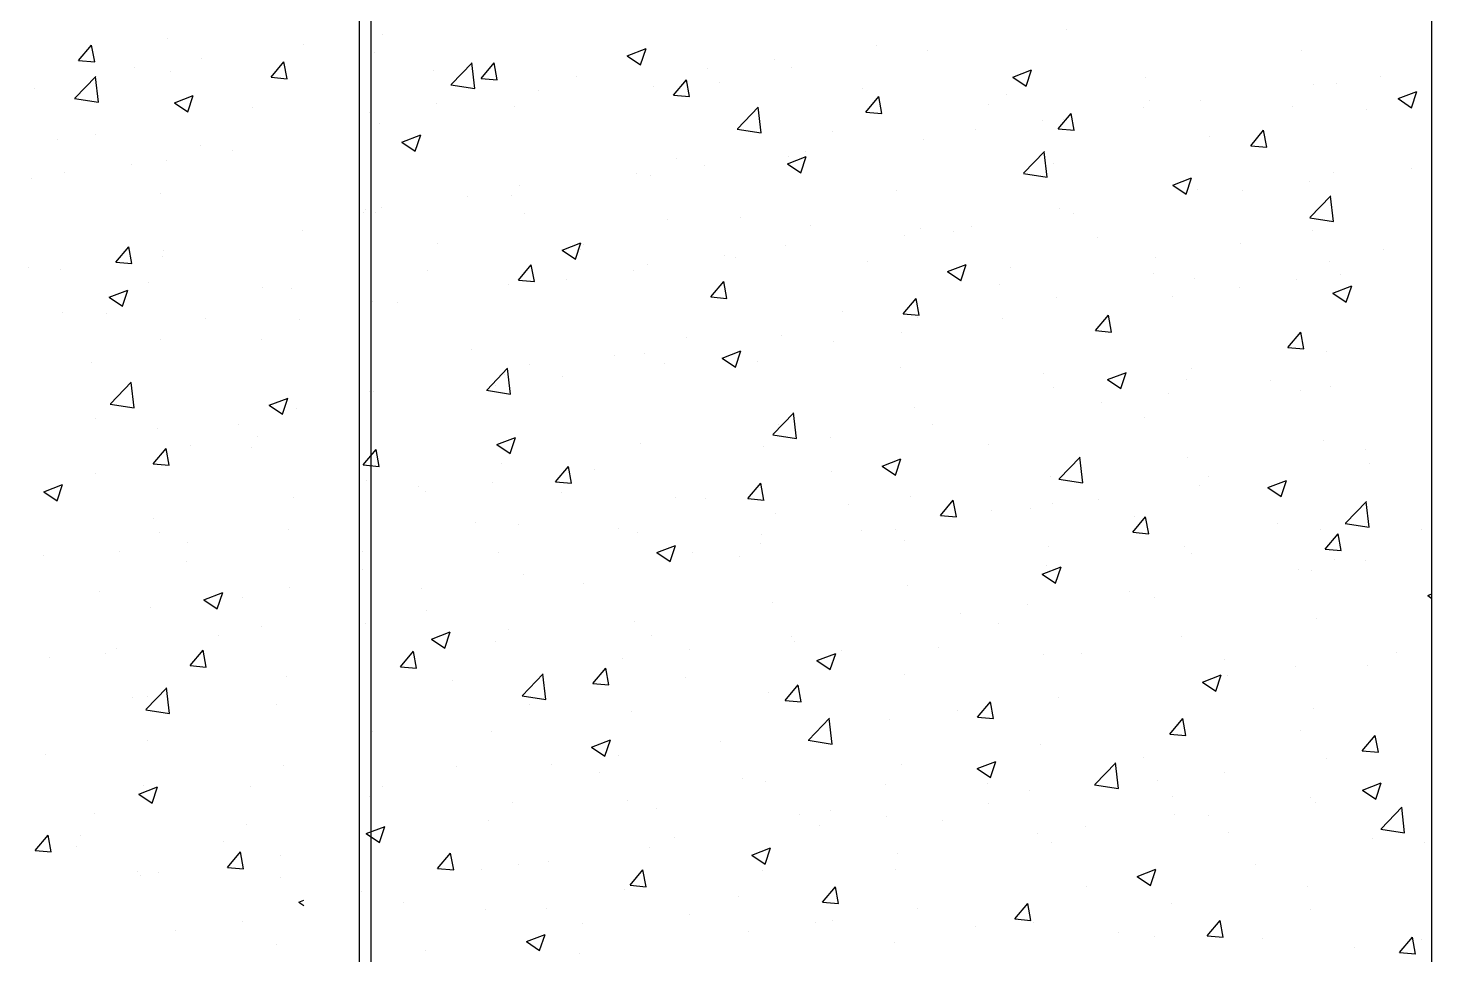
# Model space of a CAD drawing. Header units: millimetres. Extents: x 331487 to 517269, y 198509 to 399936.
# Drawn here: x 419822 to 420346, y 393343 to 393689 of the extents above; entities that cross this region are included whole.
import ezdxf

# ---------------------------------------------------------------- set-up
doc = ezdxf.new("R2010")
doc.units = ezdxf.units.MM
doc.header["$MEASUREMENT"] = 0
doc.layers.add('9th_Column', color=2, linetype='Continuous', lineweight=25)
doc.layers.add('COLUMN', color=6, linetype='Continuous')

msp = doc.modelspace()

# ---------------------------------------------------------------- linework, layer by layer
at = {"layer": '9th_Column'}
msp.add_line((419950.13, 398049.03), (419950.13, 392649.03), dxfattribs=at)
at = {"layer": 'COLUMN'}
for p, q in [((419945.71, 399936.48), (419945.71, 381283.05)), ((420345.71, 381283.05), (420345.71, 399936.48))]:
    msp.add_line(p, q, dxfattribs=at)
at = {"layer": 'COLUMN', "color": 2, "linetype": 'Continuous'}
for p, q in [((419954.43, 393686.73), (419954.43, 393686.73)), ((420209.46, 393688.28), (420209.46, 393688.28)), ((419841.16, 393676.91), (419845.98, 393682.66)), ((419847.13, 393676.38), (419845.97, 393682.65)), ((419874.32, 393684.95), (419874.32, 393684.95)), ((419924.92, 393682.69), (419924.92, 393682.69)), ((420045.7, 393678.67), (420052.7, 393681.36)), ((420050.67, 393675.32), (420052.7, 393681.36)), ((420138.54, 393682.3), (420138.54, 393682.3)), ((420157.52, 393680.78), (420157.52, 393680.78)), ((419841.16, 393676.91), (419847.13, 393676.39)), ((419887.05, 393677.7), (419887.05, 393677.7)), ((419912.88, 393670.64), (419917.7, 393676.38)), ((419918.86, 393670.11), (419917.7, 393676.37)), ((419951.4, 393680.04), (419951.4, 393680.04)), ((419980.04, 393667.97), (419987.83, 393676.08)), ((419988.85, 393666.5), (419987.74, 393675.99)), ((419991.23, 393670.22), (419996.05, 393675.97)), ((419997.21, 393669.69), (419996.05, 393675.96)), ((420045.7, 393678.67), (420050.68, 393675.32)), ((420100.66, 393677.31), (420100.66, 393677.31)), ((420297.18, 393680.44), (420297.18, 393680.44)), ((419839.74, 393662.81), (419847.53, 393670.93)), ((419848.54, 393661.34), (419847.44, 393670.84)), ((419862.01, 393674.41), (419862.01, 393674.41)), ((419875.24, 393672.71), (419875.24, 393672.71)), ((419912.88, 393670.64), (419918.86, 393670.11)), ((419973.44, 393673.23), (419973.44, 393673.23)), ((419991.23, 393670.22), (419997.21, 393669.7)), ((420026.82, 393670.98), (420026.82, 393670.98)), ((420075.63, 393674.01), (420075.63, 393674.01)), ((420107.01, 393674.38), (420107.01, 393674.38)), ((420189.42, 393670.67), (420196.42, 393673.35)), ((420189.42, 393670.67), (420194.39, 393667.31)), ((420194.39, 393667.31), (420196.41, 393673.35)), ((420238.86, 393670.43), (420238.86, 393670.43)), ((420326.48, 393671.06), (420326.48, 393671.06)), ((419824.73, 393666.31), (419824.73, 393666.31)), ((419979.96, 393667.87), (419988.85, 393666.49)), ((420012.47, 393665.7), (420012.47, 393665.7)), ((420055.66, 393667.34), (420055.66, 393667.34)), ((420062.96, 393663.94), (420067.78, 393669.69)), ((420068.93, 393663.41), (420067.78, 393669.68)), ((420080.2, 393668.72), (420080.2, 393668.72)), ((420133.59, 393666.47), (420133.59, 393666.47)), ((420301.45, 393667.77), (420301.45, 393667.77)), ((420310.09, 393668.43), (420310.09, 393668.43)), ((420333.13, 393662.66), (420340.13, 393665.35)), ((420338.1, 393659.3), (420340.13, 393665.34)), ((419839.65, 393662.72), (419848.54, 393661.34)), ((419876.85, 393661.13), (419883.85, 393663.82)), ((419876.85, 393661.13), (419881.82, 393657.78)), ((419881.82, 393657.77), (419883.84, 393663.82)), ((419974.6, 393660.71), (419974.6, 393660.71)), ((420003.72, 393659.84), (420003.72, 393659.84)), ((420062.96, 393663.94), (420068.94, 393663.42)), ((420134.68, 393657.67), (420139.51, 393663.41)), ((420140.66, 393657.14), (420139.5, 393663.41)), ((420180.54, 393660.42), (420180.54, 393660.42)), ((420186.97, 393664.21), (420186.97, 393664.21)), ((420240.35, 393661.95), (420240.35, 393661.95)), ((420259.58, 393662.03), (420259.58, 393662.03)), ((420293.73, 393659.7), (420293.73, 393659.7)), ((420333.13, 393662.66), (420338.1, 393659.3)), ((419905.93, 393659.39), (419905.93, 393659.39)), ((419949.57, 393657.42), (419949.57, 393657.42)), ((420086.77, 393651.42), (420094.56, 393659.53)), ((420095.57, 393649.94), (420094.47, 393659.44)), ((420134.68, 393657.67), (420140.66, 393657.15)), ((420200.42, 393654.46), (420200.42, 393654.46)), ((420206.41, 393651.39), (420211.23, 393657.14)), ((420208.24, 393654.99), (420208.24, 393654.99)), ((420212.38, 393650.86), (420211.23, 393657.13)), ((420238.29, 393659.45), (420238.29, 393659.45)), ((420321.14, 393658.48), (420321.14, 393658.48)), ((419847.62, 393649.38), (419847.62, 393649.38)), ((419953.21, 393653.44), (419953.21, 393653.44)), ((419961.68, 393646.42), (419968.68, 393649.11)), ((419966.65, 393643.07), (419968.68, 393649.11)), ((420086.68, 393651.32), (420095.57, 393649.94)), ((420122.23, 393650.41), (420122.23, 393650.41)), ((420175.38, 393651.17), (420175.38, 393651.17)), ((420206.41, 393651.39), (420212.39, 393650.87)), ((420278.14, 393645.12), (420282.96, 393650.86)), ((420284.11, 393644.59), (420282.95, 393650.86)), ((419833.34, 393647.55), (419833.34, 393647.55)), ((419886.72, 393645.3), (419886.72, 393645.3)), ((419961.68, 393646.42), (419966.66, 393643.07)), ((420156.3, 393647.49), (420156.3, 393647.49)), ((420262.82, 393648.47), (420262.82, 393648.47)), ((420278.14, 393645.12), (420284.11, 393644.6)), ((419874.03, 393639.43), (419874.03, 393639.43)), ((419898.61, 393643.25), (419898.61, 393643.25)), ((420063.91, 393640.39), (420063.91, 393640.39)), ((420105.39, 393638.41), (420112.4, 393641.1)), ((420105.79, 393641.09), (420105.79, 393641.09)), ((420110.36, 393635.06), (420112.39, 393641.1)), ((420112.23, 393642.85), (420112.23, 393642.85)), ((420193.49, 393634.86), (420201.28, 393642.98)), ((420202.3, 393633.39), (420201.19, 393642.89)), ((419835.71, 393634.97), (419835.71, 393634.97)), ((419860.74, 393638.26), (419860.74, 393638.26)), ((420049.32, 393634.57), (420049.32, 393634.57)), ((420054.45, 393634.05), (420054.45, 393634.05)), ((420074.36, 393637.87), (420074.36, 393637.87)), ((420105.39, 393638.41), (420110.37, 393635.06)), ((420193.4, 393634.77), (420202.3, 393633.39)), ((420204.51, 393638.46), (420204.51, 393638.46)), ((420308.88, 393635.14), (420308.88, 393635.14)), ((420338.05, 393636.61), (420338.05, 393636.61)), ((419823.52, 393633.02), (419823.52, 393633.02)), ((420005.59, 393630.38), (420005.59, 393630.38)), ((420146.19, 393628.45), (420146.19, 393628.45)), ((420249.11, 393630.4), (420256.11, 393633.09)), ((420249.11, 393630.4), (420254.08, 393627.05)), ((420254.08, 393627.05), (420256.1, 393633.09)), ((420258.37, 393628.74), (420258.37, 393628.74)), ((420275.14, 393628.32), (420275.14, 393628.32)), ((420300.17, 393631.62), (420300.17, 393631.62)), ((419871.58, 393627.43), (419871.58, 393627.43)), ((419986.17, 393626.26), (419986.17, 393626.26)), ((420002.51, 393626.55), (420002.51, 393626.55)), ((420300.22, 393618.31), (420308.01, 393626.43)), ((420309.02, 393616.84), (420307.92, 393626.34)), ((419947.27, 393620.37), (419947.27, 393620.37)), ((419948.29, 393621.27), (419948.29, 393621.27)), ((419952, 393620.15), (419952, 393620.15)), ((419953.97, 393622.13), (419953.97, 393622.13)), ((420007.35, 393619.88), (420007.35, 393619.88)), ((420087.87, 393618.44), (420087.87, 393618.44)), ((420207.02, 393621.7), (420207.02, 393621.7)), ((420211.98, 393620.01), (420211.98, 393620.01)), ((420300.13, 393618.22), (420309.02, 393616.84)), ((419924.75, 393613.63), (419924.75, 393613.63)), ((420060.73, 393617.62), (420060.73, 393617.62)), ((420114.11, 393615.37), (420114.11, 393615.37)), ((420155.08, 393614.2), (420155.08, 393614.2)), ((420167.5, 393613.11), (420167.5, 393613.11)), ((420174.11, 393615.02), (420174.11, 393615.02)), ((420301.01, 393613.47), (420301.01, 393613.47)), ((419855.03, 393601.69), (419859.85, 393607.44)), ((419861.01, 393601.16), (419859.85, 393607.43)), ((419975.05, 393608.7), (419975.05, 393608.7)), ((420021.37, 393606.16), (420028.37, 393608.85)), ((420026.34, 393602.8), (420028.37, 393608.85)), ((420029.55, 393608.43), (420029.55, 393608.43)), ((420104.57, 393607.8), (420104.57, 393607.8)), ((420149.08, 393611.73), (420149.08, 393611.73)), ((420220.88, 393610.85), (420220.88, 393610.85)), ((420274.26, 393608.6), (420274.26, 393608.6)), ((419872.31, 393603.81), (419872.31, 393603.81)), ((419872.81, 393606.14), (419872.81, 393606.14)), ((420021.37, 393606.16), (420026.35, 393602.8)), ((420028.43, 393606.44), (420028.43, 393606.44)), ((420081.82, 393604.19), (420081.82, 393604.19)), ((420085.92, 393603.41), (420085.92, 393603.41)), ((420242.7, 393603.46), (420242.7, 393603.46)), ((420327.64, 393606.34), (420327.64, 393606.34)), ((419822.3, 393599.73), (419822.3, 393599.73)), ((419834.43, 393598.82), (419834.43, 393598.82)), ((419855.03, 393601.69), (419861.01, 393601.17)), ((419971.23, 393598.42), (419971.23, 393598.42)), ((420005.11, 393595), (420009.93, 393600.75)), ((420011.08, 393594.47), (420009.92, 393600.74)), ((420048.05, 393598.43), (420048.05, 393598.43)), ((420053.23, 393600.76), (420053.23, 393600.76)), ((420135.2, 393601.93), (420135.2, 393601.93)), ((420165.08, 393598.15), (420172.09, 393600.84)), ((420165.08, 393598.15), (420170.06, 393594.8)), ((420170.05, 393594.79), (420172.08, 393600.84)), ((420188.58, 393599.68), (420188.58, 393599.68)), ((420241.96, 393597.42), (420241.96, 393597.42)), ((420307.66, 393601.85), (420307.66, 393601.85)), ((420311.74, 393597.16), (420311.74, 393597.16)), ((419867.25, 393594.2), (419867.25, 393594.2)), ((419909.77, 393592.43), (419909.77, 393592.43)), ((419920.63, 393591.94), (419920.63, 393591.94)), ((420001.29, 393593.26), (420001.29, 393593.26)), ((420005.11, 393595), (420011.08, 393594.48)), ((420023.02, 393595.13), (420023.02, 393595.13)), ((420076.83, 393588.73), (420081.65, 393594.47)), ((420082.81, 393588.19), (420081.65, 393594.46)), ((420184.38, 393593.45), (420184.38, 393593.45)), ((420257.15, 393595.45), (420257.15, 393595.45)), ((420273.87, 393592.18), (420273.87, 393592.18)), ((420295.34, 393595.17), (420295.34, 393595.17)), ((420308.8, 393590.14), (420315.8, 393592.83)), ((420313.77, 393586.79), (420315.79, 393592.83)), ((419852.52, 393588.62), (419859.52, 393591.3)), ((419852.52, 393588.62), (419857.49, 393585.26)), ((419857.49, 393585.26), (419859.51, 393591.3)), ((419950.78, 393586.86), (419950.78, 393586.86)), ((419959.86, 393586.82), (419959.86, 393586.82)), ((420076.83, 393588.73), (420082.81, 393588.2)), ((420148.56, 393582.45), (420153.38, 393588.2)), ((420154.53, 393581.92), (420153.38, 393588.19)), ((420205.81, 393588.41), (420205.81, 393588.41)), ((420248.83, 393588.88), (420248.83, 393588.88)), ((420308.8, 393590.14), (420313.77, 393586.79)), ((419834.95, 393583.02), (419834.95, 393583.02)), ((419851.45, 393582.42), (419851.45, 393582.42)), ((420126.06, 393583.44), (420126.06, 393583.44)), ((420148.56, 393582.45), (420154.54, 393581.93)), ((420220.29, 393576.17), (420225.11, 393581.92)), ((420226.26, 393575.64), (420225.1, 393581.91)), ((419888.34, 393580.77), (419888.34, 393580.77)), ((419923.53, 393580.34), (419923.53, 393580.34)), ((420153.87, 393580.91), (420153.87, 393580.91)), ((420185.68, 393580.57), (420185.68, 393580.57)), ((420220.29, 393576.18), (420226.26, 393575.65)), ((419871.6, 393572.85), (419871.6, 393572.85)), ((419909.15, 393572.68), (419909.15, 393572.68)), ((420067.74, 393573.43), (420067.74, 393573.43)), ((420103.36, 393574.51), (420103.36, 393574.51)), ((420122.77, 393572.29), (420122.77, 393572.29)), ((420147.8, 393575.58), (420147.8, 393575.58)), ((420292.01, 393569.9), (420296.83, 393575.64)), ((420297.99, 393569.37), (420296.83, 393575.64)), ((419987.45, 393569.05), (419987.45, 393569.05)), ((420040.84, 393566.79), (420040.84, 393566.79)), ((420052.01, 393567.47), (420052.01, 393567.47)), ((420081.06, 393565.9), (420088.06, 393568.59)), ((420081.06, 393565.9), (420086.04, 393562.54)), ((420086.03, 393562.54), (420088.06, 393568.58)), ((420292.01, 393569.9), (420297.99, 393569.38)), ((420306.45, 393568.56), (420306.45, 393568.56)), ((419846, 393564.37), (419846, 393564.37)), ((419993.3, 393554), (420001.09, 393562.12)), ((420002.11, 393552.53), (420001, 393562.03)), ((420009.42, 393563.42), (420009.42, 393563.42)), ((420059.62, 393563.97), (420059.62, 393563.97)), ((420094.22, 393564.53), (420094.22, 393564.53)), ((420147.6, 393562.28), (420147.6, 393562.28)), ((420224.78, 393557.89), (420231.78, 393560.58)), ((420229.74, 393554.53), (420231.77, 393560.58)), ((420255.93, 393562.16), (420255.93, 393562.16)), ((419853, 393548.85), (419860.79, 393556.97)), ((419861.8, 393547.38), (419860.7, 393556.88)), ((419996.71, 393555.69), (419996.71, 393555.69)), ((420000.08, 393559.97), (420000.08, 393559.97)), ((420021.74, 393558.99), (420021.74, 393558.99)), ((420200.98, 393560.02), (420200.98, 393560.02)), ((420204.59, 393555.12), (420204.59, 393555.12)), ((420224.78, 393557.89), (420229.75, 393554.53)), ((420254.36, 393557.77), (420254.36, 393557.77)), ((420285.43, 393557.72), (420285.43, 393557.72)), ((420307.75, 393555.51), (420307.75, 393555.51)), ((419912.21, 393548.35), (419919.21, 393551.04)), ((419917.18, 393545), (419919.2, 393551.04)), ((419949.56, 393553.57), (419949.56, 393553.57)), ((419951.1, 393553.41), (419951.1, 393553.41)), ((419993.21, 393553.91), (420002.11, 393552.53)), ((420247.56, 393552.74), (420247.56, 393552.74)), ((420296.89, 393553.81), (420296.89, 393553.81)), ((419852.91, 393548.76), (419861.8, 393547.38)), ((419912.21, 393548.35), (419917.18, 393545)), ((419922.32, 393547.05), (419922.32, 393547.05)), ((420100.03, 393537.45), (420107.82, 393545.57)), ((420108.83, 393535.98), (420107.72, 393545.48)), ((420152.65, 393547.62), (420152.65, 393547.62)), ((420222.53, 393549.44), (420222.53, 393549.44)), ((419847.36, 393543.37), (419847.36, 393543.37)), ((419870.38, 393539.56), (419870.38, 393539.56)), ((419900.74, 393541.11), (419900.74, 393541.11)), ((420102.14, 393541.22), (420102.14, 393541.22)), ((420159.37, 393541.13), (420159.37, 393541.13)), ((420238.57, 393543.8), (420238.57, 393543.8)), ((419907.88, 393536.54), (419907.88, 393536.54)), ((419997.04, 393533.64), (420004.04, 393536.33)), ((420002.01, 393530.29), (420004.04, 393536.33)), ((420050.8, 393534.18), (420050.8, 393534.18)), ((420099.94, 393537.36), (420108.83, 393535.98)), ((420121.5, 393536.14), (420121.5, 393536.14)), ((420305.23, 393535.28), (420305.23, 393535.28)), ((419868.91, 393526.47), (419873.73, 393532.22)), ((419874.88, 393525.94), (419873.73, 393532.21)), ((419882.85, 393533.24), (419882.85, 393533.24)), ((419905.64, 393532.76), (419905.64, 393532.76)), ((419947.26, 393526.06), (419952.08, 393531.8)), ((419953.23, 393525.53), (419952.07, 393531.79)), ((419997.04, 393533.64), (420002.01, 393530.29)), ((420096.46, 393532.85), (420096.46, 393532.85)), ((420180.25, 393533.79), (420180.25, 393533.79)), ((420206.75, 393520.9), (420214.54, 393529.02)), ((420215.55, 393519.43), (420214.45, 393528.93)), ((420254.72, 393528.87), (420254.72, 393528.87)), ((420320.85, 393531.85), (420320.85, 393531.85)), ((419868.91, 393526.47), (419874.88, 393525.95)), ((419947.26, 393526.06), (419953.23, 393525.53)), ((419998.86, 393526.68), (419998.86, 393526.68)), ((420018.98, 393519.78), (420023.8, 393525.53)), ((420024.96, 393519.25), (420023.8, 393525.52)), ((420033.31, 393524.53), (420033.31, 393524.53)), ((420121.93, 393523.78), (420121.93, 393523.78)), ((420140.75, 393525.64), (420147.75, 393528.32)), ((420140.75, 393525.64), (420145.73, 393522.28)), ((420145.72, 393522.28), (420147.75, 393528.32)), ((420322.28, 393526.6), (420322.28, 393526.6)), ((419828.18, 393516.1), (419835.19, 393518.79)), ((419833.15, 393512.74), (419835.18, 393518.79)), ((419847.32, 393522.75), (419847.32, 393522.75)), ((419948.35, 393520.28), (419948.35, 393520.28)), ((419995.44, 393519.54), (419995.44, 393519.54)), ((420018.98, 393519.78), (420024.96, 393519.26)), ((420090.71, 393513.51), (420095.53, 393519.25)), ((420096.68, 393512.98), (420095.53, 393519.24)), ((420203.38, 393521.83), (420203.38, 393521.83)), ((420206.66, 393520.81), (420215.55, 393519.43)), ((420259.13, 393518.28), (420259.13, 393518.28)), ((420262.53, 393521.84), (420262.53, 393521.84)), ((420284.47, 393517.63), (420291.47, 393520.32)), ((420289.44, 393514.27), (420291.46, 393520.31)), ((419828.18, 393516.1), (419833.16, 393512.75)), ((419921.1, 393513.77), (419921.1, 393513.77)), ((419967.98, 393517.95), (419967.98, 393517.95)), ((419970.4, 393516.25), (419970.4, 393516.25)), ((420021.36, 393515.69), (420021.36, 393515.69)), ((420063.61, 393513.77), (420063.61, 393513.77)), ((420074.74, 393513.44), (420074.74, 393513.44)), ((420090.71, 393513.51), (420096.69, 393512.98)), ((420151.44, 393514.33), (420151.44, 393514.33)), ((420221.25, 393513.3), (420221.25, 393513.3)), ((420284.47, 393517.63), (420289.44, 393514.27)), ((420100.93, 393507.93), (420100.93, 393507.93)), ((420128.13, 393511.18), (420128.13, 393511.18)), ((420162.43, 393507.23), (420167.26, 393512.98)), ((420168.41, 393506.7), (420167.25, 393512.97)), ((420181.51, 393508.92), (420181.51, 393508.92)), ((420196.22, 393510), (420196.22, 393510)), ((420204.21, 393511.83), (420204.21, 393511.83)), ((420313.47, 393504.35), (420321.26, 393512.47)), ((420322.28, 393502.88), (420321.17, 393512.37)), ((419869.16, 393506.27), (419869.16, 393506.27)), ((419989.06, 393504.51), (419989.06, 393504.51)), ((420005.29, 393503.76), (420005.29, 393503.76)), ((420162.43, 393507.23), (420168.41, 393506.71)), ((420234.16, 393500.96), (420238.98, 393506.7)), ((420234.89, 393506.67), (420234.89, 393506.67)), ((420240.13, 393500.42), (420238.98, 393506.69)), ((420288.27, 393504.41), (420288.27, 393504.41)), ((420313.39, 393504.25), (420322.28, 393502.87)), ((419871.28, 393500.8), (419871.28, 393500.8)), ((419919.45, 393502.08), (419919.45, 393502.08)), ((420042.45, 393502.26), (420042.45, 393502.26)), ((420049.58, 393500.89), (420049.58, 393500.89)), ((420095.83, 393500), (420095.83, 393500)), ((420133.06, 393501.69), (420133.06, 393501.69)), ((420145.89, 393501.82), (420145.89, 393501.82)), ((420149.21, 393497.75), (420149.21, 393497.75)), ((420234.16, 393500.96), (420240.14, 393500.43)), ((420304.01, 393501.99), (420304.01, 393501.99)), ((420305.89, 393494.68), (420310.71, 393500.43)), ((420311.86, 393494.15), (420310.7, 393500.42)), ((420341.66, 393502.16), (420341.66, 393502.16)), ((419827.88, 393492.27), (419827.88, 393492.27)), ((419856.54, 393493.8), (419856.54, 393493.8)), ((419881.57, 393497.1), (419881.57, 393497.1)), ((419946.97, 393493.74), (419946.97, 393493.74)), ((419997.64, 393493.39), (419997.64, 393493.39)), ((420056.73, 393493.38), (420063.73, 393496.07)), ((420056.73, 393493.38), (420061.71, 393490.03)), ((420061.7, 393490.03), (420063.73, 393496.07)), ((420070.16, 393493.4), (420070.16, 393493.4)), ((420095.19, 393496.7), (420095.19, 393496.7)), ((420202.59, 393495.49), (420202.59, 393495.49)), ((420253.5, 393495.58), (420253.5, 393495.58)), ((420255.98, 393493.24), (420255.98, 393493.24)), ((420305.89, 393494.68), (420311.86, 393494.16)), ((419881.26, 393490.01), (419881.26, 393490.01)), ((419947.13, 393486.99), (419947.13, 393486.99)), ((420087.57, 393491.81), (420087.57, 393491.81)), ((420200.44, 393485.37), (420207.45, 393488.06)), ((420202.16, 393488.54), (420202.16, 393488.54)), ((420205.41, 393482.02), (420207.44, 393488.06)), ((420295.97, 393487.16), (420295.97, 393487.16)), ((420300.72, 393486.85), (420300.72, 393486.85)), ((420309.36, 393490.98), (420309.36, 393490.98)), ((420321.01, 393490.45), (420321.01, 393490.45)), ((420007, 393485.09), (420007, 393485.09)), ((420029.25, 393481.8), (420029.25, 393481.8)), ((420200.44, 393485.37), (420205.42, 393482.02)), ((419848.97, 393478.84), (419848.97, 393478.84)), ((419887.87, 393475.84), (419894.88, 393478.53)), ((419892.84, 393472.48), (419894.87, 393478.53)), ((419902.35, 393476.58), (419902.35, 393476.58)), ((419919.89, 393480.48), (419919.89, 393480.48)), ((419969.13, 393480.1), (419969.13, 393480.1)), ((420150.22, 393481.05), (420150.22, 393481.05)), ((420232.82, 393478.84), (420232.82, 393478.84)), ((420242.4, 393476.83), (420242.4, 393476.83)), ((420344.16, 393477.37), (420345.71, 393477.96)), ((420344.16, 393477.37), (420345.71, 393476.32)), ((419867.95, 393472.98), (419867.95, 393472.98)), ((419887.88, 393475.84), (419892.85, 393472.48)), ((419970.94, 393471.79), (419970.94, 393471.79)), ((420099.71, 393474.64), (420099.71, 393474.64)), ((420194.95, 393473.86), (420194.95, 393473.86)), ((419948.08, 393467.12), (419948.08, 393467.12)), ((420048.37, 393467.6), (420048.37, 393467.6)), ((420169.91, 393470.56), (420169.91, 393470.56)), ((420184.08, 393466.82), (420184.08, 393466.82)), ((420302.8, 393468.7), (420302.8, 393468.7)), ((419893.14, 393462.64), (419893.14, 393462.64)), ((419909.47, 393465.8), (419909.47, 393465.8)), ((419972.71, 393461.13), (419979.71, 393463.82)), ((419972.71, 393461.13), (419977.68, 393457.77)), ((419977.68, 393457.77), (419979.71, 393463.82)), ((420001.47, 393464.86), (420001.47, 393464.86)), ((420054.85, 393462.6), (420054.85, 393462.6)), ((420106.76, 393462.25), (420106.76, 393462.25)), ((420252.29, 393462.29), (420252.29, 393462.29)), ((419851.15, 393455.79), (419851.15, 393455.79)), ((419855.27, 393457.65), (419855.27, 393457.65)), ((419882.78, 393451.25), (419887.6, 393457)), ((419888.76, 393450.72), (419887.6, 393456.99)), ((419961.13, 393450.84), (419965.95, 393456.58)), ((419967.11, 393450.31), (419965.95, 393456.57)), ((419996.43, 393460.1), (419996.43, 393460.1)), ((420068.88, 393457.26), (420068.88, 393457.26)), ((420108.23, 393460.35), (420108.23, 393460.35)), ((420116.42, 393453.12), (420123.42, 393455.81)), ((420121.39, 393449.76), (420123.42, 393455.81)), ((420125.76, 393456.81), (420125.76, 393456.81)), ((420161.61, 393458.09), (420161.61, 393458.09)), ((420215, 393455.84), (420215, 393455.84)), ((420332.57, 393456), (420332.57, 393456)), ((419830.23, 393454.36), (419830.23, 393454.36)), ((419882.78, 393451.25), (419888.76, 393450.73)), ((419945.92, 393453.7), (419945.92, 393453.7)), ((419961.13, 393450.84), (419967.11, 393450.31)), ((420032.86, 393444.56), (420037.68, 393450.31)), ((420038.83, 393444.03), (420037.68, 393450.3)), ((420043.85, 393453.96), (420043.85, 393453.96)), ((420116.42, 393453.12), (420121.4, 393449.77)), ((420200.94, 393455.25), (420200.94, 393455.25)), ((420268.38, 393453.58), (420268.38, 393453.58)), ((420294.7, 393451.01), (420294.7, 393451.01)), ((420321.76, 393451.33), (420321.76, 393451.33)), ((419918.67, 393447.19), (419918.67, 393447.19)), ((419980.69, 393445.65), (419980.69, 393445.65)), ((420006.56, 393440.04), (420014.35, 393448.16)), ((420015.36, 393438.57), (420014.26, 393448.07)), ((420067.45, 393446.8), (420067.45, 393446.8)), ((420149, 393447.76), (420149, 393447.76)), ((420260.13, 393445.11), (420267.14, 393447.8)), ((420260.13, 393445.11), (420265.11, 393441.76)), ((420265.1, 393441.76), (420267.13, 393447.8)), ((420269.67, 393447.71), (420269.67, 393447.71)), ((419866.25, 393434.89), (419874.04, 393443)), ((419875.06, 393433.42), (419873.95, 393442.91)), ((420006.47, 393439.95), (420015.36, 393438.57)), ((420032.86, 393444.56), (420038.84, 393444.04)), ((420098.49, 393441.35), (420098.49, 393441.35)), ((420104.58, 393438.29), (420109.4, 393444.03)), ((420110.56, 393437.76), (420109.4, 393444.02)), ((419861.37, 393439.18), (419861.37, 393439.18)), ((419866.17, 393434.79), (419875.06, 393433.41)), ((419866.73, 393439.69), (419866.73, 393439.69)), ((419914.75, 393436.93), (419914.75, 393436.93)), ((420009.13, 393436.79), (420009.13, 393436.79)), ((420104.58, 393438.29), (420110.56, 393437.76)), ((420176.31, 393432.01), (420181.13, 393437.76)), ((420182.28, 393431.48), (420181.13, 393437.75)), ((420206.51, 393439.4), (420206.51, 393439.4)), ((420301.58, 393435.41), (420301.58, 393435.41)), ((420047.15, 393434.31), (420047.15, 393434.31)), ((420113.28, 393423.49), (420121.07, 393431.61)), ((420122.09, 393422.02), (420120.98, 393431.51)), ((420143.61, 393431.12), (420143.61, 393431.12)), ((420168.64, 393434.41), (420168.64, 393434.41)), ((420176.31, 393432.01), (420182.29, 393431.49)), ((420248.04, 393425.74), (420252.86, 393431.48)), ((420254.01, 393425.21), (420252.85, 393431.47)), ((419950.81, 393426.78), (419950.81, 393426.78)), ((419995.21, 393426.82), (419995.21, 393426.82)), ((420248.04, 393425.74), (420254.01, 393425.21)), ((420251.07, 393429.01), (420251.07, 393429.01)), ((420296.59, 393427.18), (420296.59, 393427.18)), ((420319.76, 393419.46), (420324.58, 393425.21)), ((420325.74, 393418.93), (420324.58, 393425.2)), ((419866.83, 393423.2), (419866.83, 393423.2)), ((420032.4, 393420.87), (420039.4, 393423.56)), ((420032.4, 393420.87), (420037.37, 393417.51)), ((420037.37, 393417.51), (420039.4, 393423.55)), ((420080.45, 393422.8), (420080.45, 393422.8)), ((420113.19, 393423.39), (420122.09, 393422.01)), ((420199.73, 393421.96), (420199.73, 393421.96)), ((420319.76, 393419.46), (420325.74, 393418.94)), ((419828.96, 393418.21), (419828.96, 393418.21)), ((419917.45, 393413.9), (419917.45, 393413.9)), ((419981.99, 393413.76), (419981.99, 393413.76)), ((420017.54, 393414.52), (420017.54, 393414.52)), ((420042.58, 393417.82), (420042.58, 393417.82)), ((420147.79, 393414.47), (420147.79, 393414.47)), ((420176.11, 393412.86), (420183.11, 393415.55)), ((420181.08, 393409.5), (420183.11, 393415.55)), ((420220.01, 393406.94), (420227.8, 393415.05)), ((420228.81, 393405.46), (420227.71, 393414.96)), ((420238.27, 393417.17), (420238.27, 393417.17)), ((420306.27, 393416.56), (420306.27, 393416.56)), ((420035.38, 393411.51), (420035.38, 393411.51)), ((420088.76, 393409.25), (420088.76, 393409.25)), ((420176.11, 393412.86), (420181.09, 393409.5)), ((420268.39, 393411.57), (420268.39, 393411.57)), ((419863.54, 393403.32), (419870.55, 393406.01)), ((419863.54, 393403.32), (419868.52, 393399.97)), ((419865.52, 393406.4), (419865.52, 393406.4)), ((419868.51, 393399.97), (419870.54, 393406.01)), ((419905.34, 393406.13), (419905.34, 393406.13)), ((419954.39, 393406.21), (419954.39, 393406.21)), ((420097.28, 393408.06), (420097.28, 393408.06)), ((420142.14, 393406.99), (420142.14, 393406.99)), ((420179.95, 393407.16), (420179.95, 393407.16)), ((420195.52, 393404.74), (420195.52, 393404.74)), ((420219.92, 393406.84), (420228.81, 393405.46)), ((420243.36, 393408.27), (420243.36, 393408.27)), ((420319.82, 393404.85), (420326.83, 393407.54)), ((420319.83, 393404.85), (420324.8, 393401.5)), ((420320.55, 393405.22), (420320.55, 393405.22)), ((420324.79, 393401.49), (420326.82, 393407.54)), ((419949.7, 393402.58), (419949.7, 393402.58)), ((420003.08, 393400.33), (420003.08, 393400.33)), ((420045.93, 393401.02), (420045.93, 393401.02)), ((420056.46, 393398.07), (420056.46, 393398.07)), ((420180.21, 393399.96), (420180.21, 393399.96)), ((420248.9, 393402.48), (420248.9, 393402.48)), ((420300.37, 393402.12), (420300.37, 393402.12)), ((420302.29, 393400.23), (420302.29, 393400.23)), ((420326.73, 393390.38), (420334.52, 393398.5)), ((420335.54, 393388.91), (420334.43, 393398.41)), ((419847.03, 393396.12), (419847.03, 393396.12)), ((419994, 393393.53), (419994, 393393.53)), ((420109.84, 393395.82), (420109.84, 393395.82)), ((420121.64, 393397.15), (420121.64, 393397.15)), ((420142.33, 393394.97), (420142.33, 393394.97)), ((420163.23, 393393.56), (420163.23, 393393.56)), ((420249.85, 393395.72), (420249.85, 393395.72)), ((420262.23, 393395.21), (420262.23, 393395.21)), ((419824.93, 393382.31), (419829.75, 393388.06)), ((419830.91, 393381.78), (419829.75, 393388.05)), ((419841.9, 393388.08), (419841.9, 393388.08)), ((419903.68, 393392.07), (419903.68, 393392.07)), ((419948.38, 393388.61), (419955.38, 393391.3)), ((419948.38, 393388.61), (419953.35, 393385.26)), ((419953.35, 393385.26), (419955.37, 393391.3)), ((420117.3, 393391.68), (420117.3, 393391.68)), ((420198.51, 393388.67), (420198.51, 393388.67)), ((420216.61, 393391.31), (420216.61, 393391.31)), ((420269.99, 393389.05), (420269.99, 393389.05)), ((420326.64, 393390.29), (420335.54, 393388.91)), ((419824.93, 393382.31), (419830.91, 393381.79)), ((419840.53, 393383.76), (419840.53, 393383.76)), ((419895.28, 393385.83), (419895.28, 393385.83)), ((420054.14, 393383.36), (420054.14, 393383.36)), ((420063.32, 393387.14), (420063.32, 393387.14)), ((420092.09, 393380.61), (420099.09, 393383.29)), ((420097.06, 393377.25), (420099.09, 393383.29)), ((420203.92, 393385.2), (420203.92, 393385.2)), ((420323.37, 393386.8), (420323.37, 393386.8)), ((420343.12, 393385.43), (420343.12, 393385.43)), ((419896.66, 393376.03), (419901.48, 393381.78)), ((419902.63, 393375.5), (419901.48, 393381.77)), ((419916.24, 393380.61), (419916.24, 393380.61)), ((419975.01, 393375.62), (419979.83, 393381.36)), ((419980.98, 393375.09), (419979.82, 393381.36)), ((420005, 393377.13), (420005, 393377.13)), ((420016.27, 393378.38), (420016.27, 393378.38)), ((420092.09, 393380.61), (420097.06, 393377.25)), ((420146.57, 393381.18), (420146.57, 393381.18)), ((420279.96, 393377.11), (420279.96, 393377.11)), ((419862.98, 393374.65), (419862.98, 393374.65)), ((419864.3, 393373.11), (419864.3, 393373.11)), ((419870.99, 393374.17), (419870.99, 393374.17)), ((419896.66, 393376.03), (419902.64, 393375.51)), ((419916.36, 393372.4), (419916.36, 393372.4)), ((419975.01, 393375.62), (419980.98, 393375.1)), ((419991.24, 393375.08), (419991.24, 393375.08)), ((420046.73, 393369.34), (420051.55, 393375.09)), ((420052.71, 393368.81), (420051.55, 393375.08)), ((420096.06, 393374.78), (420096.06, 393374.78)), ((420145.6, 393375.19), (420145.6, 393375.19)), ((420235.8, 393372.6), (420242.8, 393375.29)), ((420235.8, 393372.6), (420240.78, 393369.24)), ((420240.77, 393369.24), (420242.8, 393375.28)), ((420242.09, 393372.13), (420242.09, 393372.13)), ((419946.68, 393367.12), (419946.68, 393367.12)), ((420044.72, 393367.73), (420044.72, 393367.73)), ((420046.73, 393369.34), (420052.71, 393368.82)), ((420118.46, 393363.07), (420123.28, 393368.81)), ((420124.43, 393362.54), (420123.28, 393368.81)), ((420217.05, 393368.83), (420217.05, 393368.83)), ((420299.15, 393368.83), (420299.15, 393368.83)), ((419923.23, 393363.06), (419925.13, 393363.79)), ((419923.23, 393363.06), (419925.13, 393361.78)), ((419962.1, 393362.93), (419962.1, 393362.93)), ((420087.28, 393365.18), (420087.28, 393365.18)), ((420118.46, 393363.07), (420124.44, 393362.54)), ((420190.18, 393356.79), (420195.01, 393362.54)), ((420196.16, 393356.26), (420195, 393362.53)), ((420248.64, 393362.43), (420248.64, 393362.43)), ((419992.78, 393360.24), (419992.78, 393360.24)), ((420015.48, 393360.67), (420015.48, 393360.67)), ((420068.86, 393358.42), (420068.86, 393358.42)), ((420122.25, 393356.16), (420122.25, 393356.16)), ((420153.9, 393360.52), (420153.9, 393360.52)), ((420190.19, 393356.79), (420196.16, 393356.27)), ((420261.91, 393350.52), (420266.73, 393356.26)), ((420267.88, 393349.99), (420266.73, 393356.25)), ((420300.43, 393360.22), (420300.43, 393360.22)), ((419877.37, 393352.63), (419877.37, 393352.63)), ((419902.41, 393355.93), (419902.41, 393355.93)), ((420008.07, 393348.35), (420015.07, 393351.04)), ((420013.04, 393345), (420015.06, 393351.04)), ((420028.96, 393355.17), (420028.96, 393355.17)), ((420090.99, 393352.24), (420090.99, 393352.24)), ((420116.03, 393355.53), (420116.03, 393355.53)), ((420175.63, 393353.91), (420175.63, 393353.91)), ((420197.3, 393355.39), (420197.3, 393355.39)), ((420229.01, 393351.65), (420229.01, 393351.65)), ((419915.02, 393347.32), (419915.02, 393347.32)), ((420008.07, 393348.35), (420013.04, 393345)), ((420145.36, 393347.89), (420145.36, 393347.89)), ((420242.11, 393350.21), (420242.11, 393350.21)), ((420261.91, 393350.52), (420267.89, 393349.99)), ((420282.39, 393349.4), (420282.39, 393349.4)), ((420316.81, 393345.99), (420316.81, 393345.99)), ((420333.64, 393344.24), (420338.46, 393349.99)), ((420335.77, 393347.14), (420335.77, 393347.14)), ((420339.61, 393343.71), (420338.45, 393349.98)), ((420341.84, 393349.28), (420341.84, 393349.28)), ((419970.64, 393345.16), (419970.64, 393345.16)), ((420027.84, 393343.92), (420027.84, 393343.92)), ((420333.64, 393344.24), (420339.61, 393343.72))]:
    msp.add_line(p, q, dxfattribs=at)

doc.saveas('drawing.dxf')
